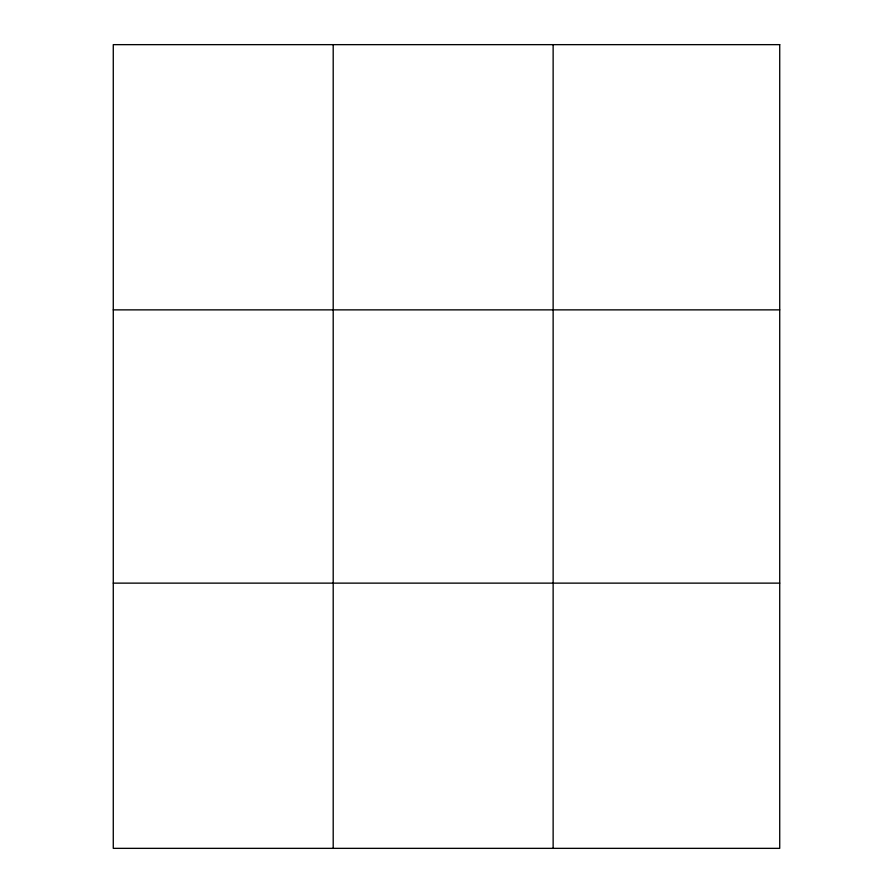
<?xml version="1.0" encoding="UTF-8"?>
<svg xmlns="http://www.w3.org/2000/svg" width="893" height="893" viewBox="0 0 893 893"><rect width="100%" height="100%" fill="white"/><g stroke="black" fill="none" stroke-linecap="round" stroke-linejoin="round"><path stroke-width="1.34" d="M333.201 848.35L333.201 44.65M553.135 848.35L553.135 44.65M113.277 309.871L779.723 309.871M113.277 583.129L779.723 583.129M779.723 44.65L779.723 848.35L113.277 848.35L113.277 44.65L779.723 44.65"/></g></svg>
